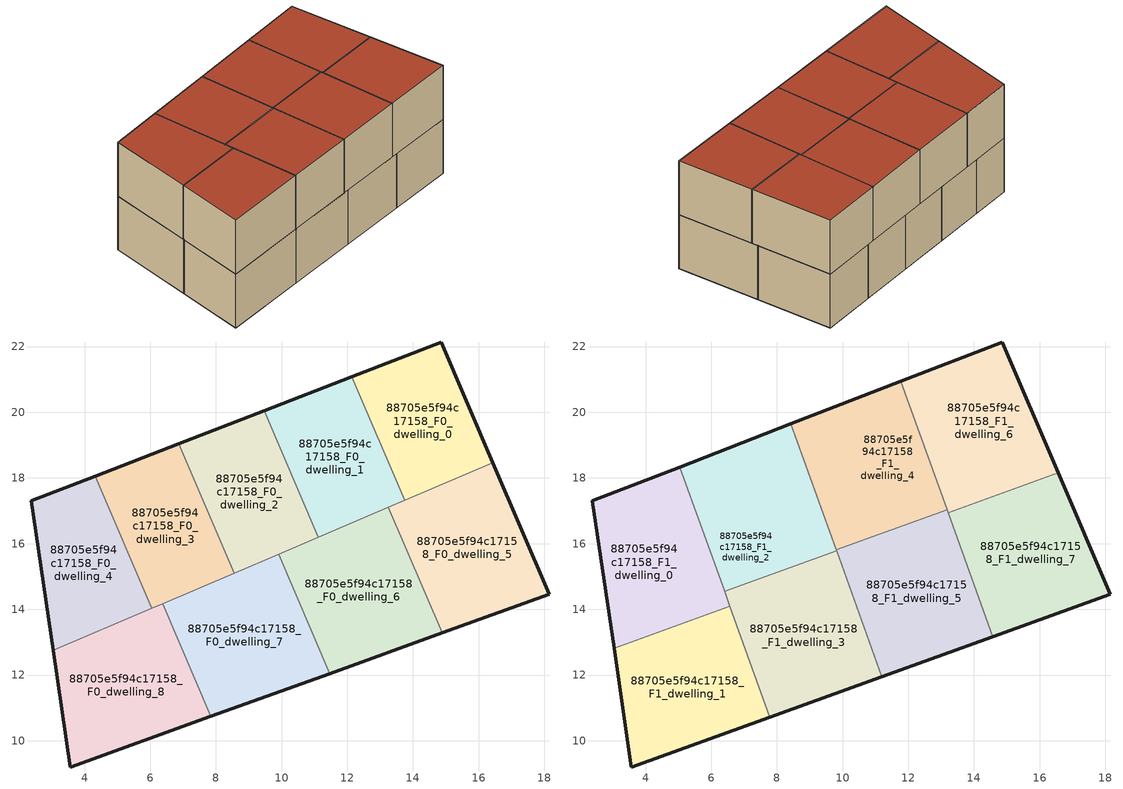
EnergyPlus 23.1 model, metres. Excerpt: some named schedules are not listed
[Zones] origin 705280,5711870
88705e5f94c17158_F0_dwelling_0
 floor ground (EU_floor_Construction): 16.43,18.47 14.87,22.14 12.14,21.08 13.75,17.32 z0
 wall outside (EU_wall_Construction): 12.14,21.08 14.87,22.14 16.43,18.47 z0:3
 wall to 88705e5f94c17158_F0_dwelling_1 (EU_wall_Construction): 13.75,17.32 12.14,21.08 z0:3
 wall to 88705e5f94c17158_F0_dwelling_5 (EU_wall_Construction): 16.43,18.47 13.75,17.32 z0:3
88705e5f94c17158_F0_dwelling_1
 floor ground (EU_floor_Construction): 13.75,17.32 12.14,21.08 9.48,20.05 11.12,16.2 z0
 wall outside (EU_wall_Construction): 9.48,20.05 12.14,21.08 z0:3
 wall to 88705e5f94c17158_F0_dwelling_2 (EU_wall_Construction): 11.12,16.2 9.48,20.05 z0:3
 wall to 88705e5f94c17158_F0_dwelling_6 (EU_wall_Construction): 13.25,17.11 11.12,16.2 z0:3
 wall to 88705e5f94c17158_F0_dwelling_5 (EU_wall_Construction): 13.75,17.32 13.25,17.11 z0:3
88705e5f94c17158_F0_dwelling_2
 floor ground (EU_floor_Construction): 11.12,16.2 9.48,20.05 6.88,19.04 8.56,15.11 z0
 wall outside (EU_wall_Construction): 6.88,19.04 9.48,20.05 z0:3
 wall to 88705e5f94c17158_F0_dwelling_3 (EU_wall_Construction): 8.56,15.11 6.88,19.04 z0:3
 wall to 88705e5f94c17158_F0_dwelling_7 (EU_wall_Construction): 9.91,15.68 8.56,15.11 z0:3
 wall to 88705e5f94c17158_F0_dwelling_6 (EU_wall_Construction): 11.12,16.2 9.91,15.68 z0:3
88705e5f94c17158_F0_dwelling_3
 floor ground (EU_floor_Construction): 8.56,15.11 6.88,19.04 4.33,18.06 6.05,14.04 z0
 wall outside (EU_wall_Construction): 4.33,18.06 6.88,19.04 z0:3
 wall to 88705e5f94c17158_F0_dwelling_4 (EU_wall_Construction): 6.05,14.04 4.33,18.06 z0:3
 wall to 88705e5f94c17158_F0_dwelling_8 (EU_wall_Construction): 6.38,14.18 6.05,14.04 z0:3
 wall to 88705e5f94c17158_F0_dwelling_7 (EU_wall_Construction): 8.56,15.11 6.38,14.18 z0:3
88705e5f94c17158_F0_dwelling_4
 floor ground (EU_floor_Construction): 6.05,14.04 4.33,18.06 2.38,17.3 3.05,12.75 z0
 wall outside (EU_wall_Construction): 3.05,12.75 2.38,17.3 4.33,18.06 z0:3
 wall to 88705e5f94c17158_F0_dwelling_8 (EU_wall_Construction): 6.05,14.04 3.05,12.75 z0:3
88705e5f94c17158_F0_dwelling_5
 floor ground (EU_floor_Construction): 18.14,14.46 16.43,18.47 13.25,17.11 14.89,13.28 z0
 wall outside (EU_wall_Construction): 16.43,18.47 18.14,14.46 14.89,13.28 z0:3
 wall to 88705e5f94c17158_F0_dwelling_6 (EU_wall_Construction): 14.89,13.28 13.25,17.11 z0:3
88705e5f94c17158_F0_dwelling_6
 floor ground (EU_floor_Construction): 14.89,13.28 13.25,17.11 9.91,15.68 11.46,12.04 z0
 wall outside (EU_wall_Construction): 14.89,13.28 11.46,12.04 z0:3
 wall to 88705e5f94c17158_F0_dwelling_7 (EU_wall_Construction): 11.46,12.04 9.91,15.68 z0:3
88705e5f94c17158_F0_dwelling_7
 floor ground (EU_floor_Construction): 11.46,12.04 9.91,15.68 6.38,14.18 7.85,10.74 z0
 wall outside (EU_wall_Construction): 11.46,12.04 7.85,10.74 z0:3
 wall to 88705e5f94c17158_F0_dwelling_8 (EU_wall_Construction): 7.85,10.74 6.38,14.18 z0:3
88705e5f94c17158_F0_dwelling_8
 floor ground (EU_floor_Construction): 7.85,10.74 6.38,14.18 3.05,12.75 3.57,9.2 z0
 wall outside (EU_wall_Construction): 7.85,10.74 3.57,9.2 3.05,12.75 z0:3
88705e5f94c17158_F1_dwelling_0
 floor to 88705e5f94c17158_F0_dwelling_4 (EU_floor_Construction): 6.05,14.04 4.33,18.06 2.38,17.3 3.04,12.82 4.07,13.19 z3
 floor to 88705e5f94c17158_F0_dwelling_8 (EU_floor_Construction): 6.44,14.04 6.38,14.18 4.07,13.19 z3
 floor to 88705e5f94c17158_F0_dwelling_3 (EU_floor_Construction): 6.52,14.24 5.04,18.33 4.33,18.06 6.05,14.04 z3
 floor to 88705e5f94c17158_F0_dwelling_7 (EU_floor_Construction): 6.57,14.09 6.52,14.24 6.38,14.18 6.44,14.04 z3
 wall outside (EU_wall_Construction): 3.04,12.82 2.38,17.3 5.04,18.33 z3:6
 wall to 88705e5f94c17158_F1_dwelling_1 (EU_wall_Construction): 6.57,14.09 3.04,12.82 z3:6
 wall to 88705e5f94c17158_F1_dwelling_2 (EU_wall_Construction): 5.04,18.33 6.41,14.55 z3:6
 wall to 88705e5f94c17158_F1_dwelling_3 (EU_wall_Construction): 6.41,14.55 6.57,14.09 z3:6
 roof outside (EU_roof_Construction): 5.04,18.33 6.57,14.09 3.04,12.82 2.38,17.3 z6
88705e5f94c17158_F1_dwelling_1
 floor to 88705e5f94c17158_F0_dwelling_8 (EU_floor_Construction): 7.79,10.72 7.42,11.74 6.44,14.04 4.07,13.19 3.05,12.75 3.57,9.2 z3
 floor to 88705e5f94c17158_F0_dwelling_4 (EU_floor_Construction): 4.07,13.19 3.04,12.82 3.05,12.75 z3
 floor to 88705e5f94c17158_F0_dwelling_7 (EU_floor_Construction): 7.42,11.74 6.57,14.09 6.44,14.04 z3
 wall outside (EU_wall_Construction): 7.79,10.72 3.57,9.2 3.04,12.82 z3:6
 wall to 88705e5f94c17158_F1_dwelling_3 (EU_wall_Construction): 6.57,14.09 7.79,10.72 z3:6
 roof outside (EU_roof_Construction): 6.57,14.09 7.79,10.72 3.57,9.2 3.04,12.82 z6
88705e5f94c17158_F1_dwelling_2
 floor to 88705e5f94c17158_F0_dwelling_3 (EU_floor_Construction): 8.48,15.29 6.88,19.04 5.04,18.33 6.41,14.55 z3
 floor to 88705e5f94c17158_F0_dwelling_2 (EU_floor_Construction): 9.82,15.78 8.43,19.64 6.88,19.04 8.48,15.29 z3
 wall outside (EU_wall_Construction): 5.04,18.33 8.43,19.64 z3:6
 wall to 88705e5f94c17158_F1_dwelling_3 (EU_wall_Construction): 9.82,15.78 6.41,14.55 z3:6
 wall to 88705e5f94c17158_F1_dwelling_4 (EU_wall_Construction): 8.43,19.64 9.81,15.82 z3:6
 wall to 88705e5f94c17158_F1_dwelling_5 (EU_wall_Construction): 9.81,15.82 9.82,15.78 z3:6
 roof outside (EU_roof_Construction): 8.43,19.64 9.82,15.78 6.41,14.55 5.04,18.33 z6
88705e5f94c17158_F1_dwelling_3
 floor to 88705e5f94c17158_F0_dwelling_7 (EU_floor_Construction): 11.2,11.95 9.86,15.66 6.52,14.24 7.42,11.74 7.85,10.74 z3
 floor to 88705e5f94c17158_F0_dwelling_8 (EU_floor_Construction): 7.85,10.74 7.42,11.74 7.79,10.72 z3
 floor to 88705e5f94c17158_F0_dwelling_3 (EU_floor_Construction): 8.56,15.11 8.48,15.29 6.41,14.55 6.52,14.24 z3
 floor to 88705e5f94c17158_F0_dwelling_2 (EU_floor_Construction): 9.86,15.66 9.82,15.78 8.48,15.29 8.56,15.11 z3
 wall outside (EU_wall_Construction): 11.2,11.95 7.79,10.72 z3:6
 wall to 88705e5f94c17158_F1_dwelling_5 (EU_wall_Construction): 9.82,15.78 11.2,11.95 z3:6
 roof outside (EU_roof_Construction): 9.82,15.78 11.2,11.95 7.79,10.72 6.41,14.55 z6
88705e5f94c17158_F1_dwelling_4
 floor to 88705e5f94c17158_F0_dwelling_1 (EU_floor_Construction): 13.17,17.08 11.77,20.94 9.48,20.05 11.09,16.28 12.47,16.78 z3
 floor to 88705e5f94c17158_F0_dwelling_2 (EU_floor_Construction): 11.09,16.28 9.48,20.05 8.43,19.64 9.81,15.82 z3
 floor to 88705e5f94c17158_F0_dwelling_6 (EU_floor_Construction): 13.18,17.04 13.17,17.08 12.48,16.78 z3
 wall outside (EU_wall_Construction): 8.43,19.64 11.77,20.94 z3:6
 wall to 88705e5f94c17158_F1_dwelling_5 (EU_wall_Construction): 13.18,17.04 9.81,15.82 z3:6
 wall to 88705e5f94c17158_F1_dwelling_6 (EU_wall_Construction): 11.77,20.94 13.18,17.04 z3:6
 roof outside (EU_roof_Construction): 11.77,20.94 13.18,17.04 9.81,15.82 8.43,19.64 z6
88705e5f94c17158_F1_dwelling_5
 floor to 88705e5f94c17158_F0_dwelling_6 (EU_floor_Construction): 14.58,13.17 13.18,17.04 12.48,16.78 9.91,15.68 11.46,12.05 z3
 floor to 88705e5f94c17158_F0_dwelling_2 (EU_floor_Construction): 11.12,16.2 11.09,16.28 9.81,15.82 9.82,15.78 9.86,15.66 z3
 floor to 88705e5f94c17158_F0_dwelling_7 (EU_floor_Construction): 11.46,12.05 9.91,15.68 9.86,15.66 11.2,11.95 z3
 floor to 88705e5f94c17158_F0_dwelling_1 (EU_floor_Construction): 12.47,16.78 11.09,16.28 11.12,16.2 z3
 wall outside (EU_wall_Construction): 14.58,13.17 11.2,11.95 z3:6
 wall to 88705e5f94c17158_F1_dwelling_7 (EU_wall_Construction): 13.22,16.94 14.58,13.17 z3:6
 wall to 88705e5f94c17158_F1_dwelling_6 (EU_wall_Construction): 13.18,17.04 13.22,16.94 z3:6
 roof outside (EU_roof_Construction): 13.18,17.04 14.58,13.17 11.2,11.95 9.82,15.78 9.81,15.82 z6
88705e5f94c17158_F1_dwelling_6
 floor to 88705e5f94c17158_F0_dwelling_0 (EU_floor_Construction): 16.43,18.47 14.87,22.14 12.14,21.08 13.75,17.32 z3
 floor to 88705e5f94c17158_F0_dwelling_1 (EU_floor_Construction): 13.75,17.32 12.14,21.08 11.77,20.94 13.17,17.08 z3
 floor to 88705e5f94c17158_F0_dwelling_5 (EU_floor_Construction): 16.57,18.15 16.43,18.47 13.25,17.11 13.31,16.98 z3
 floor to 88705e5f94c17158_F0_dwelling_6 (EU_floor_Construction): 13.31,16.98 13.25,17.11 13.17,17.08 13.22,16.94 z3
 wall outside (EU_wall_Construction): 11.77,20.94 14.87,22.14 16.57,18.15 z3:6
 wall to 88705e5f94c17158_F1_dwelling_7 (EU_wall_Construction): 16.57,18.15 13.22,16.94 z3:6
 roof outside (EU_roof_Construction): 14.87,22.14 16.57,18.15 13.22,16.94 11.77,20.94 z6
88705e5f94c17158_F1_dwelling_7
 floor to 88705e5f94c17158_F0_dwelling_5 (EU_floor_Construction): 18.14,14.46 16.57,18.15 13.31,16.98 14.89,13.28 z3
 floor to 88705e5f94c17158_F0_dwelling_6 (EU_floor_Construction): 14.89,13.28 13.31,16.98 13.22,16.94 14.58,13.17 z3
 wall outside (EU_wall_Construction): 16.57,18.15 18.14,14.46 14.58,13.17 z3:6
 roof outside (EU_roof_Construction): 16.57,18.15 18.14,14.46 14.58,13.17 13.22,16.94 z6
[Building]
EU S2 Campaign: North Axis=0; Terrain=City; Solar Distribution=FullExterior
[Site:Location]
London: Latitude=51.5; Longitude=-0.5; Time Zone=0; Elevation=25
[SizingPeriod:WeatherFileDays]
AnnualSizingPeriod: Begin Month=1; Begin Day of Month=1; End Month=12; End Day of Month=31; Day of Week for Start Day=Monday; Use Weather File Daylight Saving Period=No; Use Weather File Rain and Snow Indicators=No
[MATERIAL]
EU_InternalMass_Material: Roughness=MediumRough; Thickness=0.1; Conductivity=1; Density=1800; Specific Heat=900; Thermal Absorptance=0.9; Solar Absorptance=0.7; Visible Absorptance=0.7
[MATERIAL:NOMASS] Roughness=MediumRough; Thermal Absorptance=0.9; Solar Absorptance=0.7; Visible Absorptance=0.7
Name | Thermal Resistance
EU_wall_NoMass | 1.04674
EU_roof_NoMass | 4.32442
EU_floor_NoMass | 2.04616
[CONSTRUCTION]
EU_wall_Construction: EU_wall_NoMass
EU_roof_Construction: EU_roof_NoMass
EU_floor_Construction: EU_floor_NoMass
EU_InternalMass_Construction: EU_InternalMass_Material
[ZONE] Type=1; Multiplier=1; Ceiling Height=autocalculate; Floor Area=autocalculate; Part of Total Floor Area=Yes
Name | Volume
88705e5f94c17158_F0_dwelling_0 | 35.4133
88705e5f94c17158_F1_dwelling_0 | 44.2712
88705e5f94c17158_F0_dwelling_1 | 35.4207
88705e5f94c17158_F1_dwelling_1 | 44.269
88705e5f94c17158_F0_dwelling_2 | 35.4163
88705e5f94c17158_F1_dwelling_2 | 44.2676
88705e5f94c17158_F0_dwelling_3 | 35.4097
88705e5f94c17158_F1_dwelling_3; 88705e5f94c17158_F1_dwelling_7 | 44.2632
88705e5f94c17158_F0_dwelling_4 | 35.4221
88705e5f94c17158_F1_dwelling_4; 88705e5f94c17158_F1_dwelling_5 | 44.2654
88705e5f94c17158_F0_dwelling_5 | 44.2603
88705e5f94c17158_F0_dwelling_6 | 44.2727
88705e5f94c17158_F1_dwelling_6 | 44.2668
88705e5f94c17158_F0_dwelling_7 | 44.2683
88705e5f94c17158_F0_dwelling_8 | 44.2698
[INTERNALMASS] Construction=EU_InternalMass_Construction
Name | Zone or ZoneList | Surface Area
88705e5f94c17158_F0_dwelling_0_EU_InternalMass | 88705e5f94c17158_F0_dwelling_0 | 11.8043
88705e5f94c17158_F0_dwelling_1_EU_InternalMass | 88705e5f94c17158_F0_dwelling_1 | 11.807
88705e5f94c17158_F0_dwelling_2_EU_InternalMass | 88705e5f94c17158_F0_dwelling_2 | 11.8051
88705e5f94c17158_F0_dwelling_3_EU_InternalMass | 88705e5f94c17158_F0_dwelling_3 | 11.8032
88705e5f94c17158_F0_dwelling_4_EU_InternalMass | 88705e5f94c17158_F0_dwelling_4 | 11.8076
88705e5f94c17158_F0_dwelling_5_EU_InternalMass | 88705e5f94c17158_F0_dwelling_5 | 14.753
88705e5f94c17158_F0_dwelling_6_EU_InternalMass | 88705e5f94c17158_F0_dwelling_6 | 14.7576
88705e5f94c17158_F0_dwelling_7_EU_InternalMass | 88705e5f94c17158_F0_dwelling_7 | 14.7561
88705e5f94c17158_F0_dwelling_8_EU_InternalMass | 88705e5f94c17158_F0_dwelling_8 | 14.7567
88705e5f94c17158_F1_dwelling_0_EU_InternalMass | 88705e5f94c17158_F1_dwelling_0 | 14.7573
88705e5f94c17158_F1_dwelling_1_EU_InternalMass | 88705e5f94c17158_F1_dwelling_1 | 14.7562
88705e5f94c17158_F1_dwelling_2_EU_InternalMass | 88705e5f94c17158_F1_dwelling_2 | 14.7557
88705e5f94c17158_F1_dwelling_3_EU_InternalMass | 88705e5f94c17158_F1_dwelling_3 | 14.7541
88705e5f94c17158_F1_dwelling_4_EU_InternalMass | 88705e5f94c17158_F1_dwelling_4 | 14.7547
88705e5f94c17158_F1_dwelling_5_EU_InternalMass | 88705e5f94c17158_F1_dwelling_5 | 14.7574
88705e5f94c17158_F1_dwelling_6_EU_InternalMass | 88705e5f94c17158_F1_dwelling_6 | 14.7554
88705e5f94c17158_F1_dwelling_7_EU_InternalMass | 88705e5f94c17158_F1_dwelling_7 | 14.7547
[OTHEREQUIPMENT] Fuel Type=Electricity; Design Level Calculation Method=Watts/Area; Power per Zone Floor Area=1; Fraction Latent=0; Fraction Radiant=0; Fraction Lost=0; Carbon Dioxide Generation Rate=0; EndUse Subcategory=EU_Step8_InternalGains
Name | Zone or ZoneList or Space or SpaceList | Schedule
EU_Step8_InternalGain_88705e5f94c17158_F0_dwelling_0_f000 | 88705e5f94c17158_F0_dwelling_0 | EU_Step8_GainSchedule_88705e5f94c17158_F0_dwelling_0_f000
EU_Step8_InternalGain_88705e5f94c17158_F0_dwelling_1_f000 | 88705e5f94c17158_F0_dwelling_1 | EU_Step8_GainSchedule_88705e5f94c17158_F0_dwelling_1_f000
EU_Step8_InternalGain_88705e5f94c17158_F0_dwelling_2_f000 | 88705e5f94c17158_F0_dwelling_2 | EU_Step8_GainSchedule_88705e5f94c17158_F0_dwelling_2_f000
EU_Step8_InternalGain_88705e5f94c17158_F0_dwelling_3_f000 | 88705e5f94c17158_F0_dwelling_3 | EU_Step8_GainSchedule_88705e5f94c17158_F0_dwelling_3_f000
EU_Step8_InternalGain_88705e5f94c17158_F0_dwelling_4_f000 | 88705e5f94c17158_F0_dwelling_4 | EU_Step8_GainSchedule_88705e5f94c17158_F0_dwelling_4_f000
EU_Step8_InternalGain_88705e5f94c17158_F0_dwelling_5_f000 | 88705e5f94c17158_F0_dwelling_5 | EU_Step8_GainSchedule_88705e5f94c17158_F0_dwelling_5_f000
EU_Step8_InternalGain_88705e5f94c17158_F0_dwelling_6_f000 | 88705e5f94c17158_F0_dwelling_6 | EU_Step8_GainSchedule_88705e5f94c17158_F0_dwelling_6_f000
EU_Step8_InternalGain_88705e5f94c17158_F0_dwelling_7_f000 | 88705e5f94c17158_F0_dwelling_7 | EU_Step8_GainSchedule_88705e5f94c17158_F0_dwelling_7_f000
EU_Step8_InternalGain_88705e5f94c17158_F0_dwelling_8_f000 | 88705e5f94c17158_F0_dwelling_8 | EU_Step8_GainSchedule_88705e5f94c17158_F0_dwelling_8_f000
EU_Step8_InternalGain_88705e5f94c17158_F1_dwelling_0_f000 | 88705e5f94c17158_F1_dwelling_0 | EU_Step8_GainSchedule_88705e5f94c17158_F1_dwelling_0_f000
EU_Step8_InternalGain_88705e5f94c17158_F1_dwelling_1_f000 | 88705e5f94c17158_F1_dwelling_1 | EU_Step8_GainSchedule_88705e5f94c17158_F1_dwelling_1_f000
EU_Step8_InternalGain_88705e5f94c17158_F1_dwelling_2_f000 | 88705e5f94c17158_F1_dwelling_2 | EU_Step8_GainSchedule_88705e5f94c17158_F1_dwelling_2_f000
EU_Step8_InternalGain_88705e5f94c17158_F1_dwelling_3_f000 | 88705e5f94c17158_F1_dwelling_3 | EU_Step8_GainSchedule_88705e5f94c17158_F1_dwelling_3_f000
EU_Step8_InternalGain_88705e5f94c17158_F1_dwelling_4_f000 | 88705e5f94c17158_F1_dwelling_4 | EU_Step8_GainSchedule_88705e5f94c17158_F1_dwelling_4_f000
EU_Step8_InternalGain_88705e5f94c17158_F1_dwelling_5_f000 | 88705e5f94c17158_F1_dwelling_5 | EU_Step8_GainSchedule_88705e5f94c17158_F1_dwelling_5_f000
EU_Step8_InternalGain_88705e5f94c17158_F1_dwelling_6_f000 | 88705e5f94c17158_F1_dwelling_6 | EU_Step8_GainSchedule_88705e5f94c17158_F1_dwelling_6_f000
EU_Step8_InternalGain_88705e5f94c17158_F1_dwelling_7_f000 | 88705e5f94c17158_F1_dwelling_7 | EU_Step8_GainSchedule_88705e5f94c17158_F1_dwelling_7_f000
[ZONEVENTILATION:DESIGNFLOWRATE] Schedule=EU_AlwaysOn; Design Flow Rate Calculation Method=AirChanges/Hour; Air Changes per Hour=0.488719; Ventilation Type=Natural; Fan Pressure Rise=0; Fan Total Efficiency=1; Constant Term Coefficient=1; Temperature Term Coefficient=0; Velocity Term Coefficient=0; Velocity Squared Term Coefficient=0; Minimum Indoor Temperature=-100; Maximum Indoor Temperature=100; Delta Temperature=-100; Minimum Outdoor Temperature=-100; Maximum Outdoor Temperature=100; Maximum Wind Speed=40
Name | Zone or ZoneList or Space or SpaceList
EU_ConstantAir_88705e5f94c17158_F0_dwelling_0 | 88705e5f94c17158_F0_dwelling_0
EU_ConstantAir_88705e5f94c17158_F0_dwelling_1 | 88705e5f94c17158_F0_dwelling_1
EU_ConstantAir_88705e5f94c17158_F0_dwelling_2 | 88705e5f94c17158_F0_dwelling_2
EU_ConstantAir_88705e5f94c17158_F0_dwelling_3 | 88705e5f94c17158_F0_dwelling_3
EU_ConstantAir_88705e5f94c17158_F0_dwelling_4 | 88705e5f94c17158_F0_dwelling_4
EU_ConstantAir_88705e5f94c17158_F0_dwelling_5 | 88705e5f94c17158_F0_dwelling_5
EU_ConstantAir_88705e5f94c17158_F0_dwelling_6 | 88705e5f94c17158_F0_dwelling_6
EU_ConstantAir_88705e5f94c17158_F0_dwelling_7 | 88705e5f94c17158_F0_dwelling_7
EU_ConstantAir_88705e5f94c17158_F0_dwelling_8 | 88705e5f94c17158_F0_dwelling_8
EU_ConstantAir_88705e5f94c17158_F1_dwelling_0 | 88705e5f94c17158_F1_dwelling_0
EU_ConstantAir_88705e5f94c17158_F1_dwelling_1 | 88705e5f94c17158_F1_dwelling_1
EU_ConstantAir_88705e5f94c17158_F1_dwelling_2 | 88705e5f94c17158_F1_dwelling_2
EU_ConstantAir_88705e5f94c17158_F1_dwelling_3 | 88705e5f94c17158_F1_dwelling_3
EU_ConstantAir_88705e5f94c17158_F1_dwelling_4 | 88705e5f94c17158_F1_dwelling_4
EU_ConstantAir_88705e5f94c17158_F1_dwelling_5 | 88705e5f94c17158_F1_dwelling_5
EU_ConstantAir_88705e5f94c17158_F1_dwelling_6 | 88705e5f94c17158_F1_dwelling_6
EU_ConstantAir_88705e5f94c17158_F1_dwelling_7 | 88705e5f94c17158_F1_dwelling_7
[HVACTEMPLATE:THERMOSTAT] Constant Heating Setpoint=20; Constant Cooling Setpoint=50
EU_HeatOnly_88705e5f94c17158_F0_dwelling_0; EU_HeatOnly_88705e5f94c17158_F0_dwelling_1; EU_HeatOnly_88705e5f94c17158_F0_dwelling_2; EU_HeatOnly_88705e5f94c17158_F0_dwelling_3; EU_HeatOnly_88705e5f94c17158_F0_dwelling_4; EU_HeatOnly_88705e5f94c17158_F0_dwelling_5; EU_HeatOnly_88705e5f94c17158_F0_dwelling_6; EU_HeatOnly_88705e5f94c17158_F0_dwelling_7; EU_HeatOnly_88705e5f94c17158_F0_dwelling_8; EU_HeatOnly_88705e5f94c17158_F1_dwelling_0; EU_HeatOnly_88705e5f94c17158_F1_dwelling_1; EU_HeatOnly_88705e5f94c17158_F1_dwelling_2; EU_HeatOnly_88705e5f94c17158_F1_dwelling_3; EU_HeatOnly_88705e5f94c17158_F1_dwelling_4; EU_HeatOnly_88705e5f94c17158_F1_dwelling_5; EU_HeatOnly_88705e5f94c17158_F1_dwelling_6; EU_HeatOnly_88705e5f94c17158_F1_dwelling_7
[HVACTEMPLATE:ZONE:IDEALLOADSAIRSYSTEM]
88705e5f94c17158_F0_dwelling_0: Template Thermostat=EU_HeatOnly_88705e5f94c17158_F0_dwelling_0; System Availability Schedule=EU_AlwaysOn; Maximum Heating Supply Air Temperature=50; Minimum Cooling Supply Air Temperature=13; Maximum Heating Supply Air Humidity Ratio=0.0156; Minimum Cooling Supply Air Humidity Ratio=0.0077; Heating Limit=NoLimit; Cooling Limit=NoLimit; Heating Availability Schedule=EU_AlwaysOn; Cooling Availability Schedule=EU_CoolingOff; Dehumidification Control Type=ConstantSensibleHeatRatio; Cooling Sensible Heat Ratio=0.7; Dehumidification Setpoint=60; Humidification Control Type=None; Humidification Setpoint=30; Outdoor Air Method=None; Outdoor Air Flow Rate per Person=0.00944; Outdoor Air Flow Rate per Zone Floor Area=0; Outdoor Air Flow Rate per Zone=0; Demand Controlled Ventilation Type=None; Outdoor Air Economizer Type=NoEconomizer; Heat Recovery Type=None; Sensible Heat Recovery Effectiveness=0.7; Latent Heat Recovery Effectiveness=0.65
